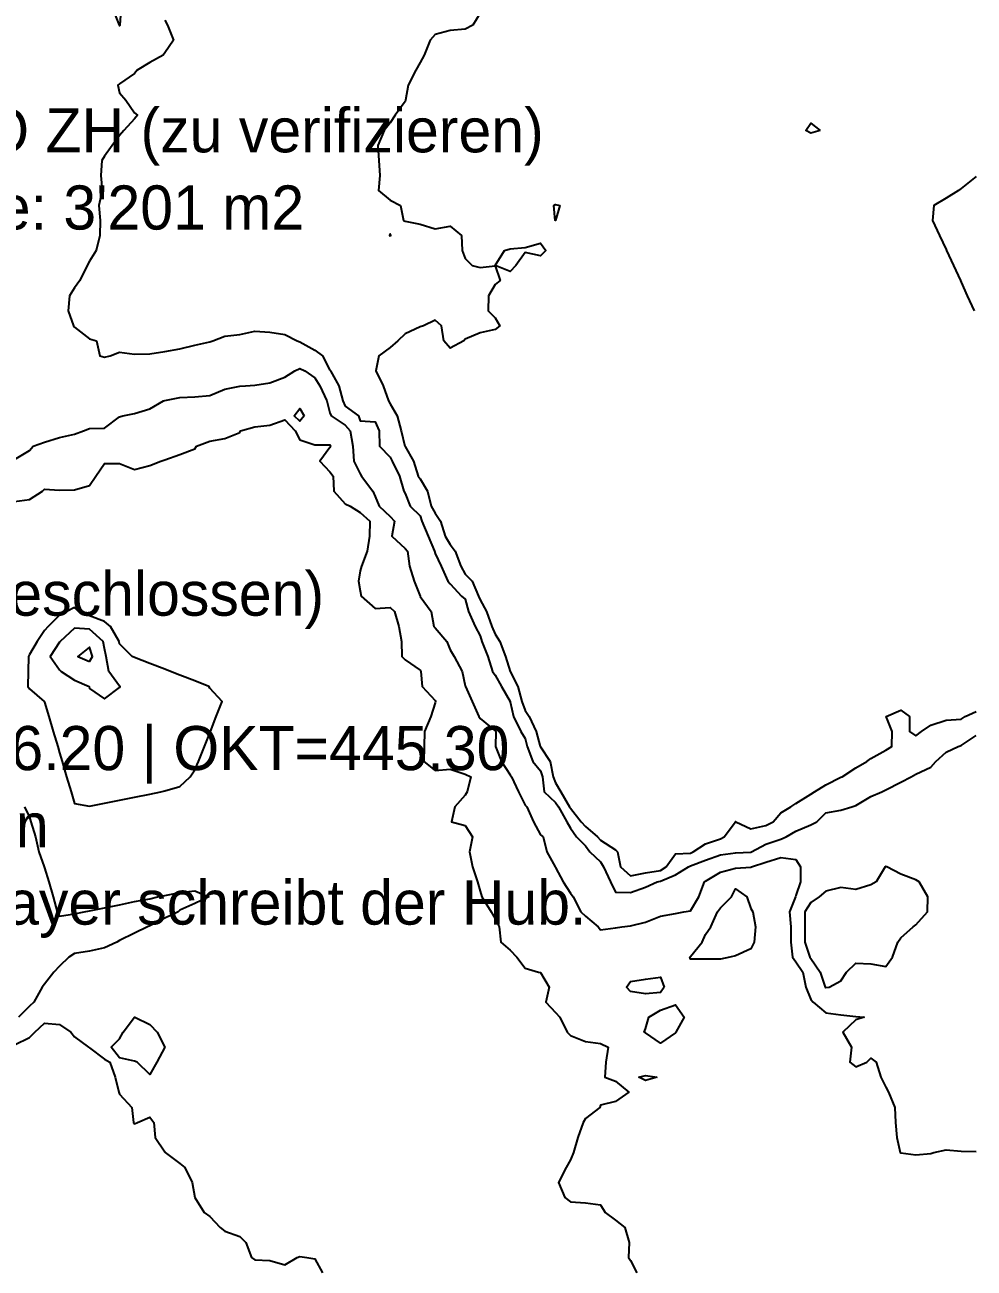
# Model space of a CAD drawing. Header units: metres. Extents: x 2681030 to 2681330, y 1246000 to 1246290.
# Drawn here: x 2681191.1 to 2681222.69, y 1246044.9 to 1246086.26 of the extents above; entities that cross this region are included whole.
import ezdxf

# ---------------------------------------------------------------- set-up
doc = ezdxf.new("R2010")
doc.units = ezdxf.units.M
doc.layers.add('BASIS_HOEHENLINIEN', color=8, linetype='Continuous')
doc.layers.add('BASIS_META', color=7, linetype='Continuous')

msp = doc.modelspace()

# ---------------------------------------------------------------- linework, layer by layer
at = {"layer": 'BASIS_HOEHENLINIEN'}
for points in [[(2681194.032, 1246086.75, 441.5), (2681194.237, 1246086.25, 441.5), (2681194.25, 1246086.229, 441.5), (2681194.273, 1246086.25, 441.5), (2681194.303, 1246086.75, 441.5)], [(2681206.25, 1246086.651, 441), (2681206.008, 1246086.25, 441), (2681205.75, 1246086.111, 441), (2681205.25, 1246086.073, 441), (2681204.75, 1246085.94, 441), (2681204.585, 1246085.75, 441), (2681204.388, 1246085.25, 441), (2681204.25, 1246085.004, 441), (2681204.11, 1246084.75, 441), (2681203.852, 1246084.25, 441), (2681203.762, 1246083.75, 441), (2681203.75, 1246083.715, 441), (2681203.424, 1246083.25, 441), (2681203.25, 1246083, 441), (2681203.051, 1246082.75, 441), (2681202.837, 1246082.25, 441), (2681202.881, 1246081.75, 441), (2681202.91, 1246081.25, 441), (2681202.87, 1246080.75, 441), (2681203.25, 1246080.427, 441), (2681203.597, 1246080.25, 441), (2681203.699, 1246079.75, 441), (2681203.75, 1246079.732, 441), (2681204.25, 1246079.625, 441), (2681204.75, 1246079.472, 441), (2681205.25, 1246079.562, 441), (2681205.631, 1246079.25, 441), (2681205.651, 1246078.75, 441), (2681205.75, 1246078.486, 441), (2681205.985, 1246078.25, 441), (2681206.25, 1246078.183, 441), (2681206.75, 1246078.248, 441), (2681206.909, 1246077.75, 441), (2681206.75, 1246077.619, 441), (2681206.52, 1246077.25, 441), (2681206.513, 1246076.75, 441), (2681206.75, 1246076.513, 441), (2681206.901, 1246076.25, 441), (2681206.75, 1246076.123, 441), (2681206.25, 1246076.015, 441), (2681205.75, 1246075.802, 441), (2681205.705, 1246075.75, 441), (2681205.25, 1246075.501, 441), (2681205.034, 1246075.75, 441), (2681204.958, 1246076.25, 441), (2681204.75, 1246076.441, 441), (2681204.36, 1246076.25, 441), (2681204.25, 1246076.214, 441), (2681203.75, 1246075.981, 441), (2681203.509, 1246075.75, 441), (2681203.25, 1246075.522, 441), (2681202.878, 1246075.25, 441), (2681202.771, 1246074.75, 441), (2681203.016, 1246074.25, 441), (2681203.198, 1246073.75, 441), (2681203.25, 1246073.658, 441), (2681203.491, 1246073.25, 441), (2681203.617, 1246072.75, 441), (2681203.739, 1246072.25, 441), (2681203.75, 1246072.235, 441), (2681204.034, 1246071.75, 441), (2681204.184, 1246071.25, 441), (2681204.25, 1246071.156, 441), (2681204.497, 1246070.75, 441), (2681204.616, 1246070.25, 441), (2681204.75, 1246070.013, 441), (2681204.931, 1246069.75, 441), (2681205.081, 1246069.25, 441), (2681205.25, 1246068.972, 441), (2681205.42, 1246068.75, 441), (2681205.603, 1246068.25, 441), (2681205.75, 1246067.99, 441), (2681205.982, 1246067.75, 441), (2681206.195, 1246067.25, 441), (2681206.25, 1246067.132, 441), (2681206.456, 1246066.75, 441), (2681206.632, 1246066.25, 441), (2681206.75, 1246065.986, 441), (2681206.905, 1246065.75, 441), (2681207.088, 1246065.25, 441), (2681207.249, 1246064.75, 441), (2681207.25, 1246064.749, 441), (2681207.497, 1246064.25, 441), (2681207.634, 1246063.75, 441), (2681207.75, 1246063.449, 441), (2681207.876, 1246063.25, 441), (2681208.113, 1246062.75, 441), (2681208.247, 1246062.25, 441), (2681208.25, 1246062.246, 441), (2681208.575, 1246061.75, 441), (2681208.682, 1246061.25, 441), (2681208.75, 1246061.046, 441), (2681208.936, 1246060.75, 441), (2681209.219, 1246060.25, 441), (2681209.25, 1246060.204, 441), (2681209.609, 1246059.75, 441), (2681209.75, 1246059.593, 441), (2681210.155, 1246059.25, 441), (2681210.25, 1246059.137, 441), (2681210.75, 1246058.817, 441), (2681210.814, 1246058.75, 441), (2681210.922, 1246058.25, 441), (2681211.25, 1246057.955, 441), (2681211.75, 1246058.051, 441), (2681212.25, 1246058.13, 441), (2681212.436, 1246058.25, 441), (2681212.75, 1246058.682, 441), (2681213.25, 1246058.704, 441), (2681213.337, 1246058.75, 441), (2681213.75, 1246059.017, 441), (2681214.25, 1246059.185, 441), (2681214.372, 1246059.25, 441), (2681214.744, 1246059.75, 441), (2681214.75, 1246059.754, 441), (2681214.753, 1246059.75, 441), (2681215.25, 1246059.512, 441), (2681215.75, 1246059.629, 441), (2681216.003, 1246059.75, 441), (2681216.25, 1246060.043, 441), (2681216.591, 1246060.25, 441), (2681216.75, 1246060.358, 441), (2681217.25, 1246060.671, 441), (2681217.379, 1246060.75, 441), (2681217.75, 1246060.974, 441), (2681218.25, 1246061.23, 441), (2681218.296, 1246061.25, 441), (2681218.75, 1246061.54, 441), (2681219.112, 1246061.75, 441), (2681219.25, 1246061.852, 441), (2681219.75, 1246062.131, 441), (2681219.948, 1246062.25, 441), (2681219.96, 1246062.75, 441), (2681219.761, 1246063.25, 441), (2681220.25, 1246063.458, 441), (2681220.53, 1246063.25, 441), (2681220.535, 1246062.75, 441), (2681220.75, 1246062.612, 441), (2681220.934, 1246062.75, 441), (2681221.25, 1246062.958, 441), (2681221.75, 1246063.132, 441), (2681222.25, 1246063.165, 441), (2681222.392, 1246063.25, 441), (2681222.75, 1246063.421, 441)], [(2681195.75, 1246086.41, 441.5), (2681195.847, 1246086.25, 441.5), (2681196.038, 1246085.75, 441.5), (2681195.75, 1246085.334, 441.5), (2681195.699, 1246085.25, 441.5), (2681195.25, 1246085.008, 441.5), (2681194.833, 1246084.75, 441.5), (2681194.75, 1246084.646, 441.5), (2681194.25, 1246084.301, 441.5), (2681194.192, 1246084.25, 441.5), (2681194.25, 1246084, 441.5), (2681194.456, 1246083.75, 441.5), (2681194.75, 1246083.33, 441.5), (2681194.845, 1246083.25, 441.5), (2681194.75, 1246083.128, 441.5), (2681194.392, 1246082.75, 441.5), (2681194.25, 1246082.581, 441.5), (2681194.006, 1246082.25, 441.5), (2681193.75, 1246081.886, 441.5), (2681193.663, 1246081.75, 441.5), (2681193.622, 1246081.25, 441.5), (2681193.667, 1246080.75, 441.5), (2681193.555, 1246080.25, 441.5), (2681193.603, 1246079.75, 441.5), (2681193.591, 1246079.25, 441.5), (2681193.47, 1246078.75, 441.5), (2681193.25, 1246078.396, 441.5), (2681193.172, 1246078.25, 441.5), (2681192.925, 1246077.75, 441.5), (2681192.75, 1246077.516, 441.5), (2681192.584, 1246077.25, 441.5), (2681192.537, 1246076.75, 441.5), (2681192.72, 1246076.25, 441.5), (2681192.75, 1246076.201, 441.5), (2681193.25, 1246075.812, 441.5), (2681193.476, 1246075.75, 441.5), (2681193.593, 1246075.25, 441.5), (2681193.75, 1246075.205, 441.5), (2681193.932, 1246075.25, 441.5), (2681194.25, 1246075.377, 441.5), (2681194.75, 1246075.305, 441.5), (2681195.25, 1246075.313, 441.5), (2681195.75, 1246075.39, 441.5), (2681196.25, 1246075.483, 441.5), (2681196.75, 1246075.608, 441.5), (2681197.25, 1246075.71, 441.5), (2681197.354, 1246075.75, 441.5), (2681197.75, 1246075.909, 441.5), (2681198.25, 1246075.964, 441.5), (2681198.75, 1246076.065, 441.5), (2681199.25, 1246076.04, 441.5), (2681199.75, 1246075.954, 441.5), (2681200.159, 1246075.75, 441.5), (2681200.25, 1246075.72, 441.5), (2681200.75, 1246075.434, 441.5), (2681200.996, 1246075.25, 441.5), (2681201.25, 1246074.778, 441.5), (2681201.264, 1246074.75, 441.5), (2681201.539, 1246074.25, 441.5), (2681201.675, 1246073.75, 441.5), (2681201.75, 1246073.577, 441.5), (2681202.196, 1246073.25, 441.5), (2681202.25, 1246073.084, 441.5), (2681202.75, 1246073.057, 441.5), (2681202.886, 1246072.75, 441.5), (2681202.893, 1246072.25, 441.5), (2681203.25, 1246071.883, 441.5), (2681203.317, 1246071.75, 441.5), (2681203.559, 1246071.25, 441.5), (2681203.713, 1246070.75, 441.5), (2681203.75, 1246070.668, 441.5), (2681203.916, 1246070.25, 441.5), (2681204.25, 1246069.93, 441.5), (2681204.31, 1246069.75, 441.5), (2681204.52, 1246069.25, 441.5), (2681204.724, 1246068.75, 441.5), (2681204.75, 1246068.675, 441.5), (2681204.95, 1246068.25, 441.5), (2681205.169, 1246067.75, 441.5), (2681205.25, 1246067.66, 441.5), (2681205.628, 1246067.25, 441.5), (2681205.75, 1246067.15, 441.5), (2681205.861, 1246066.75, 441.5), (2681206.076, 1246066.25, 441.5), (2681206.25, 1246065.935, 441.5), (2681206.298, 1246065.75, 441.5), (2681206.501, 1246065.25, 441.5), (2681206.659, 1246064.75, 441.5), (2681206.75, 1246064.632, 441.5), (2681206.954, 1246064.25, 441.5), (2681207.245, 1246063.75, 441.5), (2681207.25, 1246063.741, 441.5), (2681207.355, 1246063.25, 441.5), (2681207.599, 1246062.75, 441.5), (2681207.75, 1246062.523, 441.5), (2681207.816, 1246062.25, 441.5), (2681208, 1246061.75, 441.5), (2681208.25, 1246061.445, 441.5), (2681208.322, 1246061.25, 441.5), (2681208.373, 1246060.75, 441.5), (2681208.75, 1246060.392, 441.5), (2681208.854, 1246060.25, 441.5), (2681209.135, 1246059.75, 441.5), (2681209.25, 1246059.532, 441.5), (2681209.453, 1246059.25, 441.5), (2681209.75, 1246058.947, 441.5), (2681209.898, 1246058.75, 441.5), (2681210.25, 1246058.418, 441.5), (2681210.352, 1246058.25, 441.5), (2681210.583, 1246057.75, 441.5), (2681210.75, 1246057.409, 441.5), (2681211.25, 1246057.398, 441.5), (2681211.75, 1246057.579, 441.5), (2681212.134, 1246057.75, 441.5), (2681212.25, 1246057.778, 441.5), (2681212.75, 1246057.98, 441.5), (2681213.18, 1246058.25, 441.5), (2681213.25, 1246058.279, 441.5), (2681213.75, 1246058.468, 441.5), (2681214.25, 1246058.653, 441.5), (2681214.75, 1246058.721, 441.5), (2681215.25, 1246058.743, 441.5), (2681215.275, 1246058.75, 441.5), (2681215.75, 1246059, 441.5), (2681216.25, 1246059.168, 441.5), (2681216.426, 1246059.25, 441.5), (2681216.75, 1246059.435, 441.5), (2681217.25, 1246059.645, 441.5), (2681217.448, 1246059.75, 441.5), (2681217.75, 1246060.047, 441.5), (2681218.25, 1246060.132, 441.5), (2681218.612, 1246060.25, 441.5), (2681218.75, 1246060.286, 441.5), (2681219.25, 1246060.594, 441.5), (2681219.619, 1246060.75, 441.5), (2681219.75, 1246060.81, 441.5), (2681220.25, 1246061.071, 441.5), (2681220.585, 1246061.25, 441.5), (2681220.75, 1246061.339, 441.5), (2681221.25, 1246061.57, 441.5), (2681221.414, 1246061.75, 441.5), (2681221.75, 1246062.07, 441.5), (2681222.152, 1246062.25, 441.5), (2681222.25, 1246062.285, 441.5), (2681222.75, 1246062.62, 441.5)], [(2681217.565, 1246082.75, 441), (2681217.25, 1246082.655, 441), (2681217.087, 1246082.75, 441), (2681217.25, 1246082.987, 441), (2681217.565, 1246082.75, 441)], [(2681222.75, 1246081.219, 440.5), (2681222.25, 1246080.816, 440.5), (2681222.161, 1246080.75, 440.5), (2681221.75, 1246080.496, 440.5), (2681221.349, 1246080.25, 440.5), (2681221.304, 1246079.75, 440.5), (2681221.535, 1246079.25, 440.5), (2681221.75, 1246078.784, 440.5), (2681221.766, 1246078.75, 440.5), (2681221.996, 1246078.25, 440.5), (2681222.227, 1246077.75, 440.5), (2681222.25, 1246077.7, 440.5), (2681222.458, 1246077.25, 440.5), (2681222.688, 1246076.75, 440.5)], [(2681208.753, 1246079.75, 441), (2681208.75, 1246079.746, 441), (2681208.745, 1246079.75, 441), (2681208.7, 1246080.25, 441), (2681208.75, 1246080.284, 441), (2681208.901, 1246080.25, 441), (2681208.753, 1246079.75, 441)], [(2681203.25, 1246079.242, 441), (2681203.271, 1246079.25, 441), (2681203.25, 1246079.31, 441), (2681203.226, 1246079.25, 441), (2681203.25, 1246079.242, 441)], [(2681207.437, 1246078.25, 441), (2681207.25, 1246078.058, 441), (2681206.751, 1246078.25, 441), (2681207.054, 1246078.75, 441), (2681207.25, 1246078.814, 441), (2681207.75, 1246078.857, 441), (2681208.25, 1246078.997, 441), (2681208.428, 1246078.75, 441), (2681208.25, 1246078.573, 441), (2681207.75, 1246078.682, 441), (2681207.437, 1246078.25, 441)], [(2681190.75, 1246071.801, 442), (2681191.25, 1246072.103, 442), (2681191.378, 1246072.25, 442), (2681191.75, 1246072.376, 442), (2681192.25, 1246072.532, 442), (2681192.75, 1246072.642, 442), (2681193.053, 1246072.75, 442), (2681193.25, 1246072.827, 442), (2681193.75, 1246072.843, 442), (2681194.25, 1246073.219, 442), (2681194.357, 1246073.25, 442), (2681194.75, 1246073.336, 442), (2681195.25, 1246073.481, 442), (2681195.707, 1246073.75, 442), (2681195.75, 1246073.767, 442), (2681196.25, 1246073.866, 442), (2681196.75, 1246073.889, 442), (2681197.25, 1246073.931, 442), (2681197.75, 1246074.146, 442), (2681198.25, 1246074.24, 442), (2681198.439, 1246074.25, 442), (2681198.75, 1246074.276, 442), (2681199.25, 1246074.35, 442), (2681199.75, 1246074.536, 442), (2681200.083, 1246074.75, 442), (2681200.25, 1246074.828, 442), (2681200.409, 1246074.75, 442), (2681200.75, 1246074.513, 442), (2681200.912, 1246074.25, 442), (2681201.146, 1246073.75, 442), (2681201.25, 1246073.353, 442), (2681201.286, 1246073.25, 442), (2681201.75, 1246072.947, 442), (2681201.92, 1246072.75, 442), (2681202.009, 1246072.25, 442), (2681202.047, 1246071.75, 442), (2681202.25, 1246071.328, 442), (2681202.303, 1246071.25, 442), (2681202.678, 1246070.75, 442), (2681202.75, 1246070.571, 442), (2681202.888, 1246070.25, 442), (2681203.25, 1246069.904, 442), (2681203.395, 1246069.75, 442), (2681203.313, 1246069.25, 442), (2681203.75, 1246068.84, 442), (2681203.828, 1246068.75, 442), (2681203.896, 1246068.25, 442), (2681204.046, 1246067.75, 442), (2681204.247, 1246067.25, 442), (2681204.25, 1246067.246, 442), (2681204.616, 1246066.75, 442), (2681204.707, 1246066.25, 442), (2681204.75, 1246066.205, 442), (2681205.142, 1246065.75, 442), (2681205.25, 1246065.473, 442), (2681205.386, 1246065.25, 442), (2681205.651, 1246064.75, 442), (2681205.75, 1246064.268, 442), (2681205.76, 1246064.25, 442), (2681205.976, 1246063.75, 442), (2681206.199, 1246063.25, 442), (2681206.25, 1246063.187, 442), (2681206.75, 1246062.779, 442), (2681206.769, 1246062.75, 442), (2681206.759, 1246062.25, 442), (2681206.956, 1246061.75, 442), (2681207.25, 1246061.312, 442), (2681207.29, 1246061.25, 442), (2681207.526, 1246060.75, 442), (2681207.75, 1246060.305, 442), (2681207.797, 1246060.25, 442), (2681208.023, 1246059.75, 442), (2681208.25, 1246059.32, 442), (2681208.341, 1246059.25, 442), (2681208.463, 1246058.75, 442), (2681208.743, 1246058.25, 442), (2681208.75, 1246058.23, 442), (2681209.013, 1246057.75, 442), (2681209.25, 1246057.372, 442), (2681209.345, 1246057.25, 442), (2681209.596, 1246056.75, 442), (2681209.75, 1246056.608, 442), (2681210.17, 1246056.25, 442), (2681210.25, 1246056.158, 442), (2681210.75, 1246056.224, 442), (2681210.964, 1246056.25, 442), (2681211.25, 1246056.289, 442), (2681211.75, 1246056.408, 442), (2681212.25, 1246056.606, 442), (2681212.75, 1246056.7, 442), (2681213.022, 1246056.75, 442), (2681213.25, 1246056.792, 442), (2681213.524, 1246057.25, 442), (2681213.716, 1246057.75, 442), (2681213.75, 1246057.778, 442), (2681214.25, 1246058.079, 442), (2681214.75, 1246058.205, 442), (2681215.25, 1246058.24, 442), (2681215.273, 1246058.25, 442), (2681215.75, 1246058.401, 442), (2681216.25, 1246058.558, 442), (2681216.75, 1246058.492, 442), (2681216.907, 1246058.25, 442), (2681216.904, 1246057.75, 442), (2681216.75, 1246057.292, 442), (2681216.736, 1246057.25, 442), (2681216.546, 1246056.75, 442), (2681216.587, 1246056.25, 442), (2681216.591, 1246055.75, 442), (2681216.645, 1246055.25, 442), (2681216.75, 1246055.091, 442), (2681216.983, 1246054.75, 442), (2681217.083, 1246054.25, 442), (2681217.25, 1246053.838, 442), (2681217.33, 1246053.75, 442), (2681217.75, 1246053.397, 442), (2681218.25, 1246053.33, 442), (2681218.75, 1246053.27, 442), (2681219.024, 1246053.25, 442), (2681218.75, 1246053.156, 442), (2681218.311, 1246052.75, 442), (2681218.6, 1246052.25, 442), (2681218.551, 1246051.75, 442), (2681218.75, 1246051.6, 442), (2681219.113, 1246051.75, 442), (2681219.25, 1246051.891, 442), (2681219.424, 1246051.75, 442), (2681219.58, 1246051.25, 442), (2681219.75, 1246050.917, 442), (2681219.836, 1246050.75, 442), (2681220.045, 1246050.25, 442), (2681220.073, 1246049.75, 442), (2681220.109, 1246049.25, 442), (2681220.225, 1246048.75, 442), (2681220.25, 1246048.741, 442), (2681220.75, 1246048.673, 442), (2681221.25, 1246048.719, 442), (2681221.349, 1246048.75, 442), (2681221.75, 1246048.833, 442), (2681222.25, 1246048.791, 442), (2681222.75, 1246048.786, 442)], [(2681200.396, 1246073.25, 442.5), (2681200.25, 1246073.08, 442.5), (2681200.055, 1246073.25, 442.5), (2681200.25, 1246073.502, 442.5), (2681200.396, 1246073.25, 442.5)], [(2681190.75, 1246070.4, 442.5), (2681191.25, 1246070.473, 442.5), (2681191.685, 1246070.75, 442.5), (2681191.75, 1246070.813, 442.5), (2681192.25, 1246070.779, 442.5), (2681192.75, 1246070.791, 442.5), (2681193.25, 1246070.941, 442.5), (2681193.459, 1246071.25, 442.5), (2681193.75, 1246071.671, 442.5), (2681194.25, 1246071.667, 442.5), (2681194.75, 1246071.47, 442.5), (2681195.25, 1246071.599, 442.5), (2681195.621, 1246071.75, 442.5), (2681195.75, 1246071.792, 442.5), (2681196.25, 1246071.966, 442.5), (2681196.75, 1246072.159, 442.5), (2681196.811, 1246072.25, 442.5), (2681197.25, 1246072.411, 442.5), (2681197.75, 1246072.504, 442.5), (2681198.25, 1246072.703, 442.5), (2681198.273, 1246072.75, 442.5), (2681198.75, 1246072.892, 442.5), (2681199.25, 1246072.939, 442.5), (2681199.75, 1246073.115, 442.5), (2681200.092, 1246072.75, 442.5), (2681200.25, 1246072.451, 442.5), (2681200.75, 1246072.287, 442.5), (2681201.25, 1246072.287, 442.5), (2681201.267, 1246072.25, 442.5), (2681201.25, 1246072.203, 442.5), (2681200.913, 1246071.75, 442.5), (2681201.25, 1246071.392, 442.5), (2681201.355, 1246071.25, 442.5), (2681201.375, 1246070.75, 442.5), (2681201.75, 1246070.329, 442.5), (2681201.919, 1246070.25, 442.5), (2681202.25, 1246070.04, 442.5), (2681202.577, 1246069.75, 442.5), (2681202.565, 1246069.25, 442.5), (2681202.489, 1246068.75, 442.5), (2681202.297, 1246068.25, 442.5), (2681202.25, 1246068.101, 442.5), (2681202.199, 1246067.75, 442.5), (2681202.25, 1246067.43, 442.5), (2681202.292, 1246067.25, 442.5), (2681202.75, 1246066.842, 442.5), (2681203.25, 1246066.879, 442.5), (2681203.395, 1246066.75, 442.5), (2681203.54, 1246066.25, 442.5), (2681203.629, 1246065.75, 442.5), (2681203.64, 1246065.25, 442.5), (2681203.75, 1246065.133, 442.5), (2681204.25, 1246064.789, 442.5), (2681204.274, 1246064.75, 442.5), (2681204.319, 1246064.25, 442.5), (2681204.75, 1246063.786, 442.5), (2681204.765, 1246063.75, 442.5), (2681204.75, 1246063.703, 442.5), (2681204.601, 1246063.25, 442.5), (2681204.392, 1246062.75, 442.5), (2681204.382, 1246062.25, 442.5), (2681204.376, 1246061.75, 442.5), (2681204.75, 1246061.45, 442.5), (2681205.25, 1246061.504, 442.5), (2681205.75, 1246061.329, 442.5), (2681205.94, 1246061.25, 442.5), (2681205.817, 1246060.75, 442.5), (2681205.75, 1246060.633, 442.5), (2681205.404, 1246060.25, 442.5), (2681205.296, 1246059.75, 442.5), (2681205.75, 1246059.623, 442.5), (2681205.991, 1246059.25, 442.5), (2681205.898, 1246058.75, 442.5), (2681205.998, 1246058.25, 442.5), (2681206.155, 1246057.75, 442.5), (2681206.25, 1246057.442, 442.5), (2681206.298, 1246057.25, 442.5), (2681206.612, 1246056.75, 442.5), (2681206.75, 1246056.518, 442.5), (2681206.882, 1246056.25, 442.5), (2681206.932, 1246055.75, 442.5), (2681207.25, 1246055.48, 442.5), (2681207.473, 1246055.25, 442.5), (2681207.75, 1246054.876, 442.5), (2681208.192, 1246054.75, 442.5), (2681208.25, 1246054.735, 442.5), (2681208.539, 1246054.25, 442.5), (2681208.437, 1246053.75, 442.5), (2681208.75, 1246053.41, 442.5), (2681208.898, 1246053.25, 442.5), (2681209.143, 1246052.75, 442.5), (2681209.25, 1246052.637, 442.5), (2681209.75, 1246052.445, 442.5), (2681210.25, 1246052.37, 442.5), (2681210.503, 1246052.25, 442.5), (2681210.428, 1246051.75, 442.5), (2681210.401, 1246051.25, 442.5), (2681210.75, 1246051.116, 442.5), (2681211.196, 1246050.75, 442.5), (2681210.75, 1246050.45, 442.5), (2681210.25, 1246050.327, 442.5), (2681210.225, 1246050.25, 442.5), (2681209.75, 1246049.878, 442.5), (2681209.679, 1246049.75, 442.5), (2681209.499, 1246049.25, 442.5), (2681209.358, 1246048.75, 442.5), (2681209.25, 1246048.502, 442.5), (2681209.105, 1246048.25, 442.5), (2681208.856, 1246047.75, 442.5), (2681209.065, 1246047.25, 442.5), (2681209.25, 1246047.104, 442.5), (2681209.75, 1246047.071, 442.5), (2681210.25, 1246047.007, 442.5), (2681210.408, 1246046.75, 442.5), (2681210.75, 1246046.502, 442.5), (2681211.064, 1246046.25, 442.5), (2681211.21, 1246045.75, 442.5), (2681211.189, 1246045.25, 442.5), (2681211.25, 1246045.151, 442.5), (2681211.464, 1246044.75, 442.5)], [(2681195.25, 1246060.673, 442.5), (2681195.626, 1246060.75, 442.5), (2681195.75, 1246060.775, 442.5), (2681196.25, 1246060.928, 442.5), (2681196.6, 1246061.25, 442.5), (2681196.75, 1246061.474, 442.5), (2681196.875, 1246061.75, 442.5), (2681197.072, 1246062.25, 442.5), (2681197.25, 1246062.702, 442.5), (2681197.269, 1246062.75, 442.5), (2681197.466, 1246063.25, 442.5), (2681197.663, 1246063.75, 442.5), (2681197.25, 1246064.189, 442.5), (2681197.217, 1246064.25, 442.5), (2681196.75, 1246064.433, 442.5), (2681196.25, 1246064.624, 442.5), (2681195.94, 1246064.75, 442.5), (2681195.75, 1246064.825, 442.5), (2681195.25, 1246065.02, 442.5), (2681194.75, 1246065.216, 442.5), (2681194.663, 1246065.25, 442.5), (2681194.25, 1246065.672, 442.5), (2681194.23, 1246065.75, 442.5), (2681193.95, 1246066.25, 442.5), (2681193.75, 1246066.417, 442.5), (2681193.25, 1246066.605, 442.5), (2681192.906, 1246066.75, 442.5), (2681192.75, 1246066.874, 442.5), (2681192.49, 1246066.75, 442.5), (2681192.25, 1246066.627, 442.5), (2681191.87, 1246066.25, 442.5), (2681191.75, 1246066.109, 442.5), (2681191.501, 1246065.75, 442.5), (2681191.25, 1246065.315, 442.5), (2681191.213, 1246065.25, 442.5), (2681191.202, 1246064.75, 442.5), (2681191.194, 1246064.25, 442.5), (2681191.25, 1246064.177, 442.5), (2681191.744, 1246063.75, 442.5), (2681191.75, 1246063.731, 442.5), (2681191.893, 1246063.25, 442.5), (2681192.041, 1246062.75, 442.5), (2681192.189, 1246062.25, 442.5), (2681192.25, 1246062.045, 442.5), (2681192.338, 1246061.75, 442.5), (2681192.486, 1246061.25, 442.5), (2681192.634, 1246060.75, 442.5), (2681192.75, 1246060.36, 442.5), (2681193.25, 1246060.264, 442.5), (2681193.75, 1246060.367, 442.5), (2681194.25, 1246060.469, 442.5), (2681194.75, 1246060.571, 442.5), (2681195.25, 1246060.673, 442.5)], [(2681194.25, 1246064.212, 442), (2681194.269, 1246064.25, 442), (2681194.25, 1246064.265, 442), (2681193.893, 1246064.75, 442), (2681193.804, 1246065.25, 442), (2681193.75, 1246065.514, 442), (2681193.704, 1246065.75, 442), (2681193.25, 1246066.162, 442), (2681192.75, 1246066.192, 442), (2681192.274, 1246065.75, 442), (2681192.25, 1246065.722, 442), (2681191.94, 1246065.25, 442), (2681192.25, 1246064.805, 442), (2681192.307, 1246064.75, 442), (2681192.75, 1246064.46, 442), (2681193.231, 1246064.25, 442), (2681193.25, 1246064.184, 442), (2681193.75, 1246063.844, 442), (2681194.25, 1246064.212, 442)], [(2681193.25, 1246065.078, 441.5), (2681193.347, 1246065.25, 441.5), (2681193.25, 1246065.558, 441.5), (2681192.86, 1246065.25, 441.5), (2681193.25, 1246065.078, 441.5)], [(2681191.084, 1246060.25, 443), (2681191.25, 1246059.906, 443), (2681191.296, 1246059.75, 443), (2681191.445, 1246059.25, 443), (2681191.563, 1246058.75, 443), (2681191.735, 1246058.25, 443), (2681191.75, 1246058.221, 443), (2681191.89, 1246057.75, 443), (2681192.038, 1246057.25, 443), (2681192.168, 1246056.75, 443), (2681192.25, 1246056.606, 443), (2681192.75, 1246056.685, 443), (2681193.066, 1246056.75, 443), (2681193.25, 1246056.788, 443), (2681193.75, 1246056.89, 443), (2681194.25, 1246056.992, 443), (2681194.75, 1246057.094, 443), (2681195.25, 1246057.183, 443), (2681195.513, 1246057.25, 443), (2681195.75, 1246057.298, 443), (2681196.25, 1246057.401, 443), (2681196.75, 1246057.454, 443), (2681197.214, 1246057.25, 443), (2681196.75, 1246057.035, 443), (2681196.25, 1246056.81, 443), (2681196.194, 1246056.75, 443), (2681195.75, 1246056.539, 443), (2681195.25, 1246056.287, 443), (2681195.174, 1246056.25, 443), (2681194.75, 1246056.044, 443), (2681194.25, 1246055.797, 443), (2681194.154, 1246055.75, 443), (2681193.75, 1246055.552, 443), (2681193.25, 1246055.444, 443), (2681192.75, 1246055.366, 443), (2681192.558, 1246055.25, 443), (2681192.25, 1246054.943, 443), (2681192.063, 1246054.75, 443), (2681191.75, 1246054.343, 443), (2681191.676, 1246054.25, 443), (2681191.39, 1246053.75, 443), (2681191.25, 1246053.617, 443), (2681190.89, 1246053.25, 443)], [(2681217.75, 1246054.233, 441.5), (2681217.857, 1246054.25, 441.5), (2681218.25, 1246054.46, 441.5), (2681218.434, 1246054.75, 441.5), (2681218.75, 1246055.047, 441.5), (2681219.25, 1246055.022, 441.5), (2681219.75, 1246054.934, 441.5), (2681219.969, 1246055.25, 441.5), (2681220.149, 1246055.75, 441.5), (2681220.25, 1246055.886, 441.5), (2681220.658, 1246056.25, 441.5), (2681220.75, 1246056.326, 441.5), (2681221.135, 1246056.75, 441.5), (2681221.149, 1246057.25, 441.5), (2681220.855, 1246057.75, 441.5), (2681220.75, 1246057.818, 441.5), (2681220.25, 1246058.012, 441.5), (2681219.78, 1246058.25, 441.5), (2681219.75, 1246058.271, 441.5), (2681219.729, 1246058.25, 441.5), (2681219.428, 1246057.75, 441.5), (2681219.25, 1246057.649, 441.5), (2681218.75, 1246057.497, 441.5), (2681218.25, 1246057.561, 441.5), (2681217.75, 1246057.447, 441.5), (2681217.532, 1246057.25, 441.5), (2681217.25, 1246057.06, 441.5), (2681217.054, 1246056.75, 441.5), (2681217.053, 1246056.25, 441.5), (2681217.057, 1246055.75, 441.5), (2681217.22, 1246055.25, 441.5), (2681217.25, 1246055.205, 441.5), (2681217.561, 1246054.75, 441.5), (2681217.734, 1246054.25, 441.5), (2681217.75, 1246054.233, 441.5)], [(2681214.56, 1246055.25, 442.5), (2681214.25, 1246055.18, 442.5), (2681213.75, 1246055.176, 442.5), (2681213.25, 1246055.178, 442.5), (2681213.23, 1246055.25, 442.5), (2681213.25, 1246055.264, 442.5), (2681213.634, 1246055.75, 442.5), (2681213.75, 1246056.002, 442.5), (2681213.92, 1246056.25, 442.5), (2681214.141, 1246056.75, 442.5), (2681214.25, 1246056.884, 442.5), (2681214.611, 1246057.25, 442.5), (2681214.75, 1246057.516, 442.5), (2681215.124, 1246057.25, 442.5), (2681215.25, 1246056.868, 442.5), (2681215.324, 1246056.75, 442.5), (2681215.414, 1246056.25, 442.5), (2681215.365, 1246055.75, 442.5), (2681215.25, 1246055.522, 442.5), (2681214.75, 1246055.295, 442.5), (2681214.56, 1246055.25, 442.5)], [(2681212.373, 1246054.25, 442.5), (2681212.25, 1246054.07, 442.5), (2681211.75, 1246054.025, 442.5), (2681211.25, 1246054.099, 442.5), (2681211.116, 1246054.25, 442.5), (2681211.25, 1246054.431, 442.5), (2681211.75, 1246054.519, 442.5), (2681212.25, 1246054.584, 442.5), (2681212.373, 1246054.25, 442.5)], [(2681212.763, 1246052.75, 442.5), (2681212.75, 1246052.731, 442.5), (2681212.25, 1246052.384, 442.5), (2681211.75, 1246052.724, 442.5), (2681211.708, 1246052.75, 442.5), (2681211.75, 1246052.857, 442.5), (2681211.863, 1246053.25, 442.5), (2681212.25, 1246053.48, 442.5), (2681212.75, 1246053.66, 442.5), (2681213.038, 1246053.25, 442.5), (2681212.763, 1246052.75, 442.5)], [(2681190.75, 1246052.334, 443), (2681191.25, 1246052.576, 443), (2681191.425, 1246052.75, 443), (2681191.75, 1246053.045, 443), (2681192.25, 1246053.01, 443), (2681192.623, 1246052.75, 443), (2681192.75, 1246052.592, 443), (2681193.218, 1246052.25, 443), (2681193.25, 1246052.225, 443), (2681193.75, 1246051.855, 443), (2681193.919, 1246051.75, 443), (2681194.106, 1246051.25, 443), (2681194.227, 1246050.75, 443), (2681194.25, 1246050.689, 443), (2681194.659, 1246050.25, 443), (2681194.71, 1246049.75, 443), (2681194.75, 1246049.703, 443), (2681194.844, 1246049.75, 443), (2681195.25, 1246049.919, 443), (2681195.388, 1246049.75, 443), (2681195.434, 1246049.25, 443), (2681195.75, 1246048.769, 443), (2681195.768, 1246048.75, 443), (2681196.25, 1246048.384, 443), (2681196.424, 1246048.25, 443), (2681196.664, 1246047.75, 443), (2681196.75, 1246047.255, 443), (2681196.752, 1246047.25, 443), (2681197.065, 1246046.75, 443), (2681197.25, 1246046.618, 443), (2681197.597, 1246046.25, 443), (2681197.75, 1246046.131, 443), (2681198.25, 1246045.951, 443), (2681198.454, 1246045.75, 443), (2681198.634, 1246045.25, 443), (2681198.75, 1246045.18, 443), (2681199.25, 1246045.153, 443), (2681199.75, 1246045.013, 443), (2681200.158, 1246045.25, 443), (2681200.25, 1246045.289, 443), (2681200.482, 1246045.25, 443), (2681200.75, 1246045.207, 443), (2681201.002, 1246044.75, 443)], [(2681195.483, 1246051.75, 443), (2681195.25, 1246051.338, 443), (2681194.832, 1246051.75, 443), (2681194.75, 1246051.786, 443), (2681194.25, 1246051.892, 443), (2681193.967, 1246052.25, 443), (2681194.25, 1246052.532, 443), (2681194.372, 1246052.75, 443), (2681194.742, 1246053.25, 443), (2681194.75, 1246053.253, 443), (2681194.757, 1246053.25, 443), (2681195.25, 1246053.011, 443), (2681195.498, 1246052.75, 443), (2681195.749, 1246052.25, 443), (2681195.483, 1246051.75, 443)], [(2681212.137, 1246051.25, 442.5), (2681211.75, 1246051.145, 442.5), (2681211.531, 1246051.25, 442.5), (2681211.75, 1246051.314, 442.5), (2681212.137, 1246051.25, 442.5)]]:
    msp.add_polyline3d(points, dxfattribs=at)

# ---------------------------------------------------------------- texts
at = {"layer": 'BASIS_META'}
for s, p in [('EGRID: CH279171889977   Parzelle: WD5381   Zone: BZO ZH (zu verifizieren)', (2681139.3, 1246082.019)), ("Koordinaten: LV95 (EPSG:2056)' Einheit Meter   ·   Parzelle: 3'201 m2", (2681139.3, 1246079.45)), ('  EIN_VOL_A/_B/_C        Volumen-Grundriss je Variante (geschlossen)', (2681139.3, 1246066.605)), ('  EIN_HOEHEN   Text je Volumen:  V-A | TH=12.50 | FH=16.20 | OKT=445.30', (2681139.3, 1246061.467)), ('  EIN_HOEHENLINIEN/NOTIZ eigene Koten / Anmerkungen', (2681139.3, 1246058.898)), ('BASIS_-Layer sind gesperrt (amtliche Grundlage). AUS_-Layer schreibt der Hub.', (2681139.3, 1246056.329))]:
    msp.add_text(s, height=1.468, dxfattribs=at).set_placement(p)

doc.saveas('drawing.dxf')
